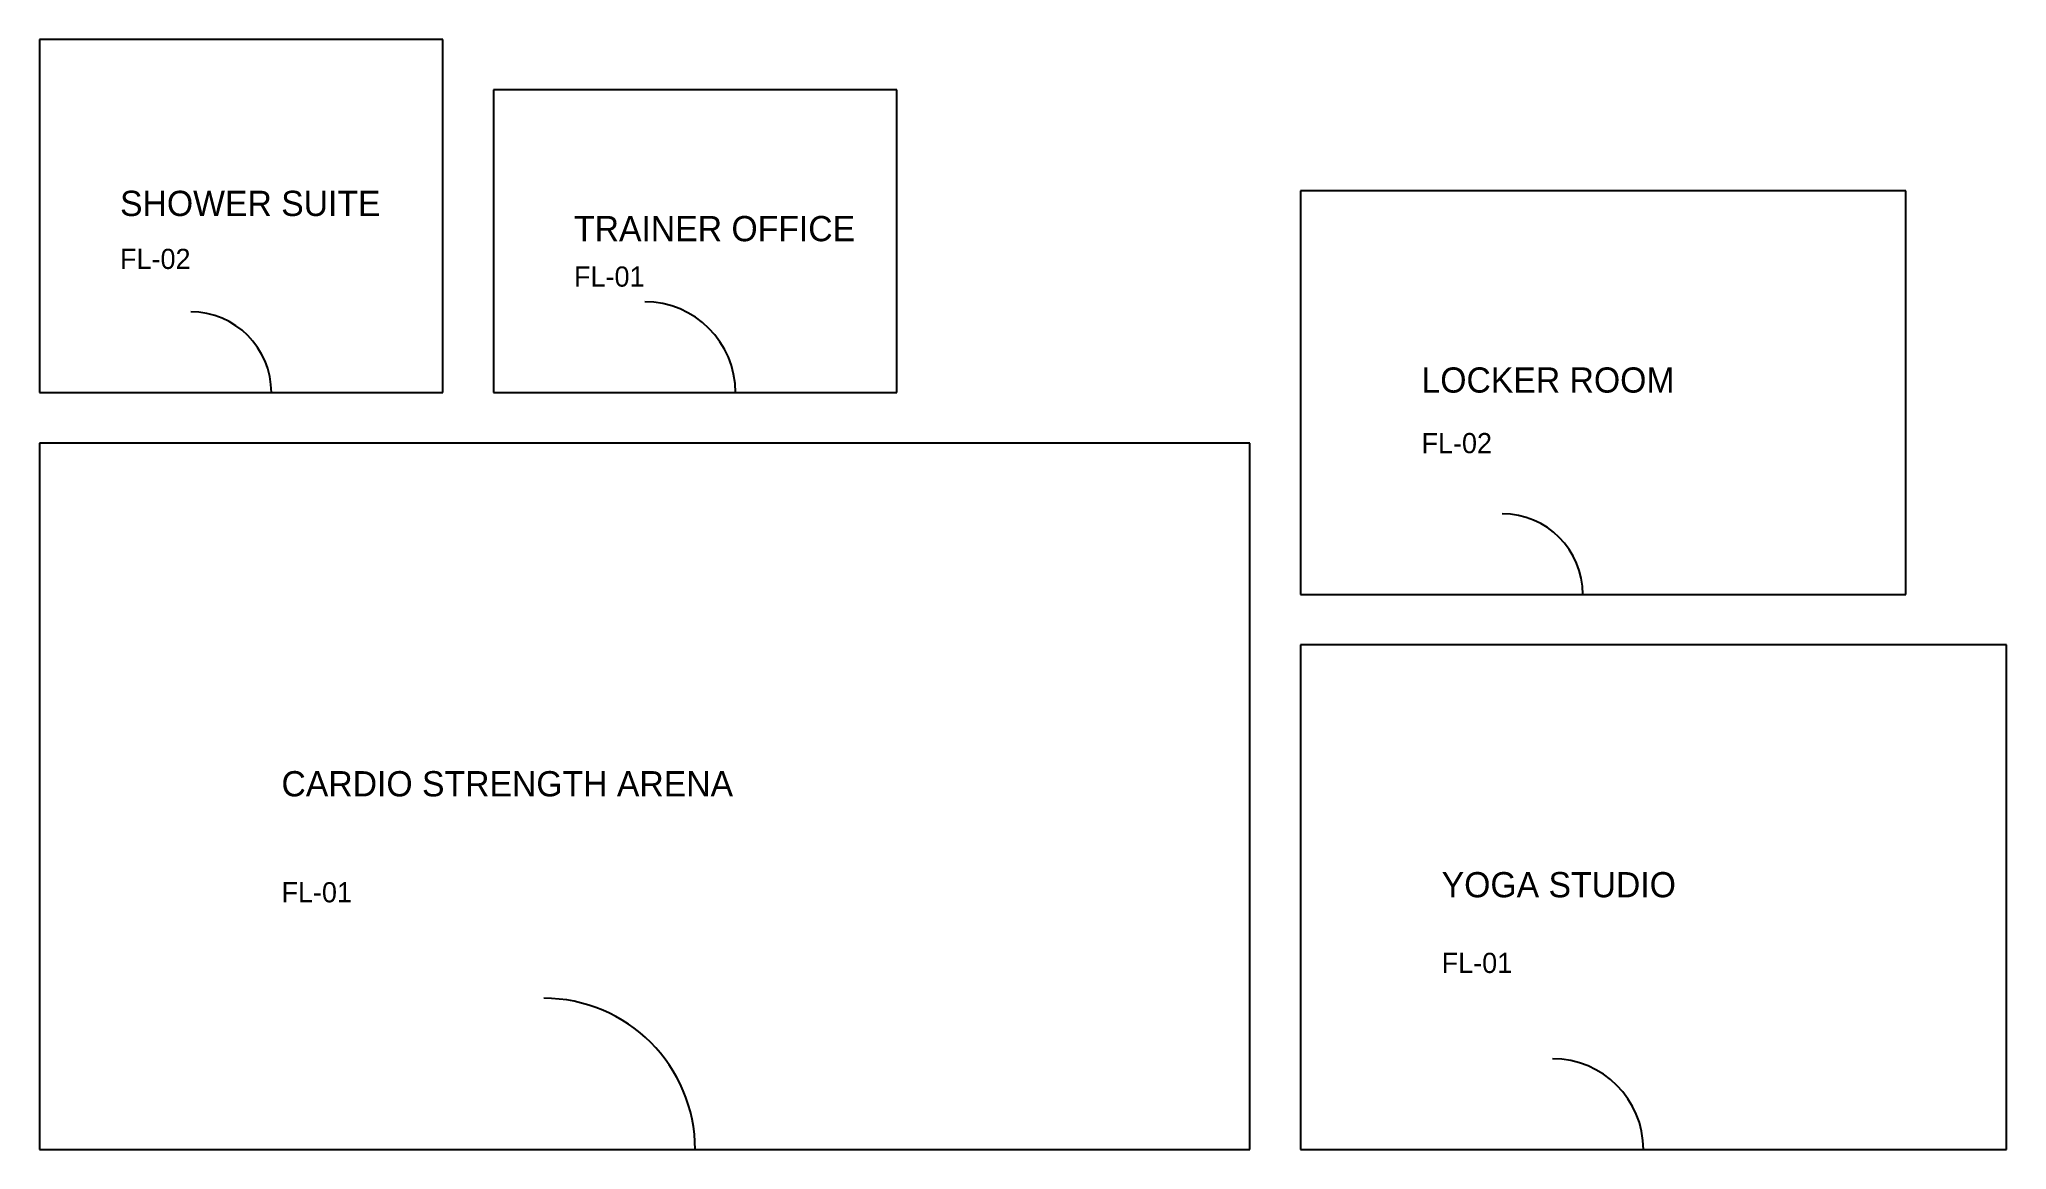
# Model space of a CAD drawing. Header units: millimetres. Extents: x 0 to 19500, y 0 to 11000.
import ezdxf

# ---------------------------------------------------------------- set-up
doc = ezdxf.new("R2010")
doc.units = ezdxf.units.MM

# ---------------------------------------------------------------- blocks, each defined once
blk = doc.blocks.new('GYM_MAIN_DOOR_1500')
blk.add_line((0, 0), (1500, 0))
blk.add_arc((0, 0), 1500, 0, 90)
blk = doc.blocks.new('STUDIO_DOOR_900')
blk.add_line((0, 0), (900, 0))
blk.add_arc((0, 0), 900, 0, 90)
blk = doc.blocks.new('LOCKER_DOOR_800')
blk.add_line((0, 0), (800, 0))
blk.add_arc((0, 0), 800, 0, 90)

msp = doc.modelspace()

# ---------------------------------------------------------------- linework, layer by layer
at = {"layer": 'GYM_PARTITION_WALLS'}
for p, q in [((4000, 11000), (0, 11000)), ((0, 11000), (0, 7500)), ((4000, 7500), (4000, 11000)), ((8500, 10500), (4500, 10500)), ((4500, 10500), (4500, 7500)), ((8500, 7500), (8500, 10500)), ((18500, 9500), (12500, 9500)), ((12500, 9500), (12500, 5500)), ((18500, 5500), (18500, 9500)), ((0, 7500), (4000, 7500)), ((4500, 7500), (8500, 7500)), ((12000, 7000), (0, 7000)), ((0, 7000), (0, 0)), ((12000, 0), (12000, 7000)), ((12500, 5500), (18500, 5500)), ((19500, 5000), (12500, 5000)), ((12500, 5000), (12500, 0)), ((19500, 0), (19500, 5000)), ((0, 0), (12000, 0)), ((12500, 0), (19500, 0))]:
    msp.add_line(p, q, dxfattribs=at)

# ---------------------------------------------------------------- block references
at = {"layer": 'FITNESS_DOOR_SWINGS'}
for name, p in [('STUDIO_DOOR_900', (6000, 7500)), ('LOCKER_DOOR_800', (1500, 7500)), ('LOCKER_DOOR_800', (14500, 5500)), ('GYM_MAIN_DOOR_1500', (5000, 0)), ('STUDIO_DOOR_900', (15000, 0))]:
    msp.add_blockref(name, p, dxfattribs=at)

# ---------------------------------------------------------------- texts
at = {"layer": 'RUBBER_CUSHION_FLOOR'}
for s, p in [('FL-02', (800, 8725)), ('FL-01', (5300, 8550)), ('FL-02', (13700, 6900)), ('FL-01', (2400, 2450)), ('FL-01', (13900, 1750))]:
    msp.add_text(s, height=200, dxfattribs=at).set_placement(p)
at = {"layer": 'STUDIO_TAGS'}
for s, p in [('SHOWER SUITE', (800, 9250)), ('TRAINER OFFICE', (5300, 9000)), ('LOCKER ROOM', (13700, 7500)), ('CARDIO STRENGTH ARENA', (2400, 3500)), ('YOGA STUDIO', (13900, 2500))]:
    msp.add_text(s, height=250, dxfattribs=at).set_placement(p)

doc.saveas('drawing.dxf')
